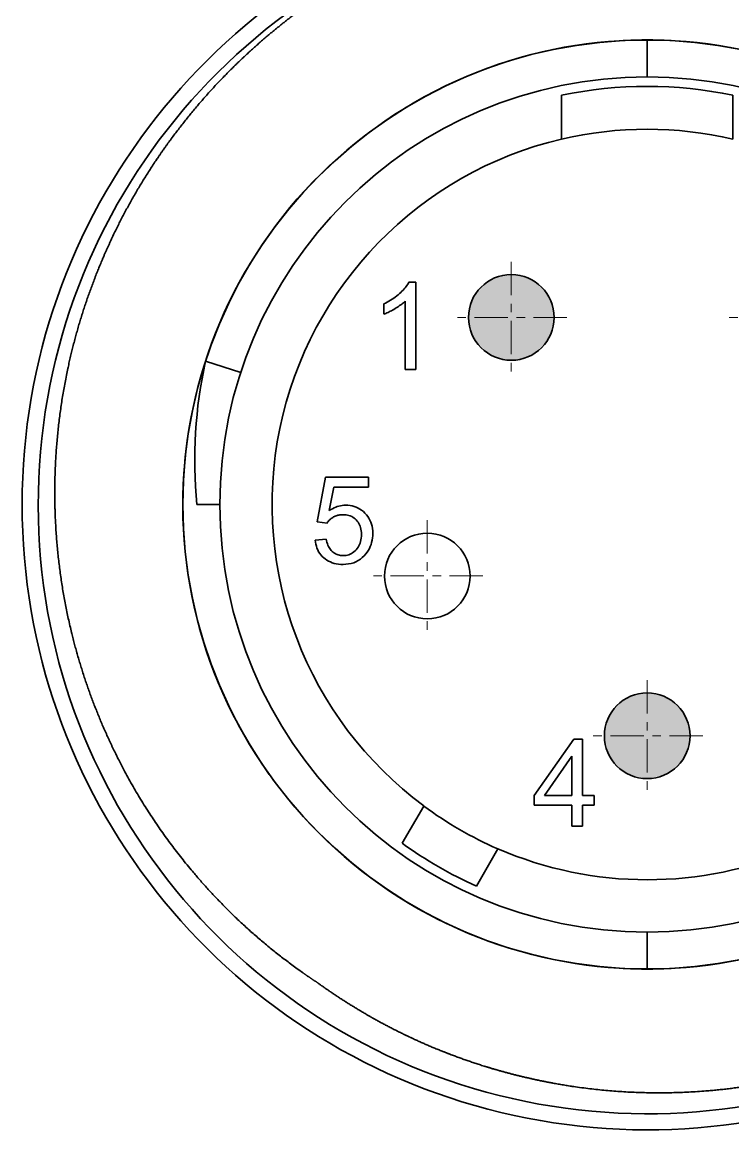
# Model space of a CAD drawing. Extents: x 23 to 417, y 3 to 294.
# Drawn here: x 113.61 to 121.91, y 72.87 to 85.8 of the extents above; entities that cross this region are included whole.
import ezdxf

# ---------------------------------------------------------------- set-up
doc = ezdxf.new("R2010")
doc.units = 0
doc.linetypes.add('DASHDOT', pattern=[18.5, 12, -3, 0.5, -3])
doc.layers.get('0').update_dxf_attribs({"lineweight": 13})

# ---------------------------------------------------------------- blocks, each defined once
blk = doc.blocks.new('BLOCK2311')
at = {"color": 7, "linetype": 'DASHDOT', "lineweight": 13, "ltscale": 0.0325}
for p, q in [((140.912, 15.316), (140.912, 14.016)), ((141.562, 14.666), (140.262, 14.666))]:
    blk.add_line(p, q, dxfattribs=at)
blk = doc.blocks.new('BLOCK2312')
at = {"color": 7, "linetype": 'DASHDOT', "lineweight": 13, "ltscale": 0.0325}
for p, q in [((139.325, 10.432), (139.325, 9.132)), ((139.975, 9.782), (138.675, 9.782))]:
    blk.add_line(p, q, dxfattribs=at)
blk = doc.blocks.new('BLOCK2314')
at = {"color": 7, "linetype": 'DASHDOT', "lineweight": 13, "ltscale": 0.0325}
for p, q in [((137.738, 15.316), (137.738, 14.016)), ((138.388, 14.666), (137.088, 14.666))]:
    blk.add_line(p, q, dxfattribs=at)
blk = doc.blocks.new('BLOCK2315')
at = {"color": 7, "linetype": 'DASHDOT', "lineweight": 13, "ltscale": 0.0325}
for p, q in [((136.757, 12.298), (136.757, 10.998)), ((137.407, 11.648), (136.107, 11.648))]:
    blk.add_line(p, q, dxfattribs=at)
blk = doc.blocks.new('BLOCK2318')
at = {"color": 7, "lineweight": 5}
for points in [[(139.787, 9.591), (138.971, 10.135), (139.325, 10.282), (139.134, 10.244)], [(139.787, 9.591), (139.325, 10.282), (139.678, 10.135), (139.516, 10.244)], [(139.787, 9.591), (138.825, 9.782), (138.971, 10.135), (138.863, 9.973)], [(139.787, 9.591), (139.678, 10.135), (139.825, 9.782), (139.787, 9.973)], [(139.787, 9.591), (138.971, 9.428), (138.825, 9.782), (138.863, 9.591)], [(139.787, 9.591), (139.325, 9.282), (138.971, 9.428), (139.134, 9.32)], [(139.787, 9.591), (139.678, 9.428), (139.325, 9.282), (139.516, 9.32)]]:
    blk.add_solid(points, dxfattribs=at)
blk = doc.blocks.new('BLOCK2319')
at = {"color": 7, "lineweight": 5}
for points in [[(137.252, 14.55), (137.444, 15.071), (137.816, 15.16), (137.621, 15.152)], [(137.252, 14.55), (137.816, 15.16), (138.142, 14.96), (137.999, 15.093)], [(137.252, 14.55), (137.244, 14.744), (137.444, 15.071), (137.312, 14.927)], [(137.252, 14.55), (138.142, 14.96), (138.232, 14.588), (138.224, 14.783)], [(137.252, 14.55), (138.232, 14.588), (138.032, 14.262), (138.164, 14.405)], [(137.252, 14.55), (138.032, 14.262), (137.66, 14.172), (137.855, 14.18)], [(137.252, 14.55), (137.66, 14.172), (137.333, 14.372), (137.477, 14.24)]]:
    blk.add_solid(points, dxfattribs=at)

msp = doc.modelspace()

# ---------------------------------------------------------------- linework, layer by layer
at = {"color": 7, "lineweight": 35, "ltscale": 0.010794}
for p, q in [((120.908, 85.591), (120.908, 85.159)), ((115.751, 81.844), (116.162, 81.711)), ((120.908, 74.747), (120.908, 75.178))]:
    msp.add_line(p, q, dxfattribs=at)
at = {"color": 7, "lineweight": 35, "ltscale": 0.012803}
for p, q in [((119.908, 84.435), (119.908, 84.947)), ((121.908, 84.435), (121.908, 84.947))]:
    msp.add_line(p, q, dxfattribs=at)
at = {"color": 7, "lineweight": 35, "ltscale": 0.00037327}
msp.add_line((118.119, 82.753), (118.126, 82.766), dxfattribs=at)
at = {"color": 7, "lineweight": 35, "ltscale": 0.00201}
msp.add_line((118.126, 82.766), (118.206, 82.766), dxfattribs=at)
at = {"color": 7, "lineweight": 35, "ltscale": 0.025504}
msp.add_line((118.206, 82.766), (118.206, 81.746), dxfattribs=at)
at = {"color": 7, "lineweight": 35, "ltscale": 0.000526454}
msp.add_line((117.999, 82.617), (118.015, 82.631), dxfattribs=at)
at = {"color": 7, "lineweight": 35, "ltscale": 0.000516238}
msp.add_line((118.015, 82.631), (118.03, 82.645), dxfattribs=at)
at = {"color": 7, "lineweight": 35, "ltscale": 0.000497737}
msp.add_line((118.03, 82.645), (118.044, 82.658), dxfattribs=at)
at = {"color": 7, "lineweight": 35, "ltscale": 0.000480209}
msp.add_line((118.044, 82.658), (118.058, 82.672), dxfattribs=at)
at = {"color": 7, "lineweight": 35, "ltscale": 0.000463128}
msp.add_line((118.058, 82.672), (118.07, 82.686), dxfattribs=at)
at = {"color": 7, "lineweight": 35, "ltscale": 0.000446573}
msp.add_line((118.07, 82.686), (118.082, 82.7), dxfattribs=at)
at = {"color": 7, "lineweight": 35, "ltscale": 0.000430608}
msp.add_line((118.082, 82.7), (118.092, 82.713), dxfattribs=at)
at = {"color": 7, "lineweight": 35, "ltscale": 0.000414783}
msp.add_line((118.092, 82.713), (118.102, 82.727), dxfattribs=at)
at = {"color": 7, "lineweight": 35, "ltscale": 0.000400413}
msp.add_line((118.102, 82.727), (118.111, 82.74), dxfattribs=at)
at = {"color": 7, "lineweight": 35, "ltscale": 0.000386326}
msp.add_line((118.111, 82.74), (118.119, 82.753), dxfattribs=at)
at = {"color": 7, "lineweight": 35, "ltscale": 0.000574449}
msp.add_line((117.832, 82.511), (117.853, 82.521), dxfattribs=at)
at = {"color": 7, "lineweight": 35, "ltscale": 0.003015}
msp.add_line((117.832, 82.391), (117.832, 82.511), dxfattribs=at)
at = {"color": 7, "lineweight": 35, "ltscale": 0.000567371}
msp.add_line((117.853, 82.521), (117.873, 82.532), dxfattribs=at)
at = {"color": 7, "lineweight": 35, "ltscale": 0.000560698}
msp.add_line((117.873, 82.532), (117.892, 82.543), dxfattribs=at)
at = {"color": 7, "lineweight": 35, "ltscale": 0.000554501}
msp.add_line((117.892, 82.543), (117.911, 82.554), dxfattribs=at)
at = {"color": 7, "lineweight": 35, "ltscale": 0.000548822}
msp.add_line((117.911, 82.554), (117.93, 82.566), dxfattribs=at)
at = {"color": 7, "lineweight": 35, "ltscale": 0.000543391}
msp.add_line((117.93, 82.566), (117.948, 82.578), dxfattribs=at)
at = {"color": 7, "lineweight": 35, "ltscale": 0.000538303}
msp.add_line((117.948, 82.578), (117.966, 82.591), dxfattribs=at)
at = {"color": 7, "lineweight": 35, "ltscale": 0.000533963}
msp.add_line((117.966, 82.591), (117.983, 82.603), dxfattribs=at)
at = {"color": 7, "lineweight": 35, "ltscale": 0.000530347}
msp.add_line((117.983, 82.603), (117.999, 82.617), dxfattribs=at)
at = {"color": 7, "lineweight": 35, "ltscale": 0.000371033}
msp.add_line((118.029, 82.498), (118.017, 82.49), dxfattribs=at)
at = {"color": 7, "lineweight": 35, "ltscale": 0.000359498}
msp.add_line((118.041, 82.507), (118.029, 82.498), dxfattribs=at)
at = {"color": 7, "lineweight": 35, "ltscale": 0.000348414}
msp.add_line((118.052, 82.515), (118.041, 82.507), dxfattribs=at)
at = {"color": 7, "lineweight": 35, "ltscale": 0.000337799}
msp.add_line((118.062, 82.524), (118.052, 82.515), dxfattribs=at)
at = {"color": 7, "lineweight": 35, "ltscale": 0.000326614}
msp.add_line((118.072, 82.533), (118.062, 82.524), dxfattribs=at)
at = {"color": 7, "lineweight": 35, "ltscale": 0.000316237}
msp.add_line((118.081, 82.541), (118.072, 82.533), dxfattribs=at)
at = {"color": 7, "lineweight": 35, "ltscale": 0.019873}
msp.add_line((118.081, 81.746), (118.081, 82.541), dxfattribs=at)
at = {"color": 7, "lineweight": 35, "ltscale": 0.000315779}
msp.add_line((117.844, 82.395), (117.832, 82.391), dxfattribs=at)
at = {"color": 7, "lineweight": 35, "ltscale": 0.00032609}
msp.add_line((117.856, 82.4), (117.844, 82.395), dxfattribs=at)
at = {"color": 7, "lineweight": 35, "ltscale": 0.000337971}
msp.add_line((117.868, 82.406), (117.856, 82.4), dxfattribs=at)
at = {"color": 7, "lineweight": 35, "ltscale": 0.00034861}
msp.add_line((117.881, 82.411), (117.868, 82.406), dxfattribs=at)
at = {"color": 7, "lineweight": 35, "ltscale": 0.000359883}
msp.add_line((117.894, 82.418), (117.881, 82.411), dxfattribs=at)
at = {"color": 7, "lineweight": 35, "ltscale": 0.000371617}
msp.add_line((117.907, 82.424), (117.894, 82.418), dxfattribs=at)
at = {"color": 7, "lineweight": 35, "ltscale": 0.000382919}
msp.add_line((117.921, 82.431), (117.907, 82.424), dxfattribs=at)
at = {"color": 7, "lineweight": 35, "ltscale": 0.00039455}
msp.add_line((117.935, 82.439), (117.921, 82.431), dxfattribs=at)
at = {"color": 7, "lineweight": 35, "ltscale": 0.000406558}
msp.add_line((117.949, 82.447), (117.935, 82.439), dxfattribs=at)
at = {"color": 7, "lineweight": 35, "ltscale": 0.000417798}
msp.add_line((117.963, 82.455), (117.949, 82.447), dxfattribs=at)
at = {"color": 7, "lineweight": 35, "ltscale": 0.000418235}
msp.add_line((117.978, 82.464), (117.963, 82.455), dxfattribs=at)
at = {"color": 7, "lineweight": 35, "ltscale": 0.000405852}
msp.add_line((117.991, 82.472), (117.978, 82.464), dxfattribs=at)
at = {"color": 7, "lineweight": 35, "ltscale": 0.0003942}
msp.add_line((118.005, 82.481), (117.991, 82.472), dxfattribs=at)
at = {"color": 7, "lineweight": 35, "ltscale": 0.000382588}
msp.add_line((118.017, 82.49), (118.005, 82.481), dxfattribs=at)
at = {"color": 7, "lineweight": 35, "ltscale": 0.003119}
for p, q in [((118.206, 81.746), (118.081, 81.746)), ((120.152, 76.415), (120.027, 76.415))]:
    msp.add_line(p, q, dxfattribs=at)
at = {"color": 7, "lineweight": 35, "ltscale": 0.013276}
msp.add_line((117.052, 79.967), (117.15, 80.489), dxfattribs=at)
at = {"color": 7, "lineweight": 35, "ltscale": 0.012631}
msp.add_line((117.15, 80.489), (117.655, 80.489), dxfattribs=at)
at = {"color": 7, "lineweight": 35, "ltscale": 0.00298}
msp.add_line((117.655, 80.489), (117.655, 80.37), dxfattribs=at)
at = {"color": 7, "lineweight": 35, "ltscale": 0.006963}
msp.add_line((117.25, 80.37), (117.195, 80.097), dxfattribs=at)
at = {"color": 7, "lineweight": 35, "ltscale": 0.010136}
msp.add_line((117.655, 80.37), (117.25, 80.37), dxfattribs=at)
at = {"color": 7, "lineweight": 35, "ltscale": 0.006675}
msp.add_line((115.65, 80.169), (115.917, 80.169), dxfattribs=at)
at = {"color": 7, "lineweight": 35, "ltscale": 0.000550599}
msp.add_line((117.195, 80.097), (117.213, 80.109), dxfattribs=at)
at = {"color": 7, "lineweight": 35, "ltscale": 0.00053757}
msp.add_line((117.213, 80.109), (117.232, 80.12), dxfattribs=at)
at = {"color": 7, "lineweight": 35, "ltscale": 0.000526063}
msp.add_line((117.232, 80.12), (117.251, 80.129), dxfattribs=at)
at = {"color": 7, "lineweight": 35, "ltscale": 0.000516667}
msp.add_line((117.251, 80.129), (117.27, 80.138), dxfattribs=at)
at = {"color": 7, "lineweight": 35, "ltscale": 0.000508592}
msp.add_line((117.27, 80.138), (117.289, 80.145), dxfattribs=at)
at = {"color": 7, "lineweight": 35, "ltscale": 0.000279296}
msp.add_line((117.296, 80.044), (117.286, 80.041), dxfattribs=at)
at = {"color": 7, "lineweight": 35, "ltscale": 0.000503019}
msp.add_line((117.289, 80.145), (117.308, 80.15), dxfattribs=at)
at = {"color": 7, "lineweight": 35, "ltscale": 0.000281602}
msp.add_line((117.307, 80.046), (117.296, 80.044), dxfattribs=at)
at = {"color": 7, "lineweight": 35, "ltscale": 0.000285016}
msp.add_line((117.319, 80.048), (117.307, 80.046), dxfattribs=at)
at = {"color": 7, "lineweight": 35, "ltscale": 0.000499421}
msp.add_line((117.308, 80.15), (117.328, 80.155), dxfattribs=at)
at = {"color": 7, "lineweight": 35, "ltscale": 0.000288858}
msp.add_line((117.33, 80.049), (117.319, 80.048), dxfattribs=at)
at = {"color": 7, "lineweight": 35, "ltscale": 0.000497505}
msp.add_line((117.328, 80.155), (117.347, 80.158), dxfattribs=at)
at = {"color": 7, "lineweight": 35, "ltscale": 0.000293354}
msp.add_line((117.342, 80.05), (117.33, 80.049), dxfattribs=at)
at = {"color": 7, "lineweight": 35, "ltscale": 0.000298497}
msp.add_line((117.354, 80.05), (117.342, 80.05), dxfattribs=at)
at = {"color": 7, "lineweight": 35, "ltscale": 0.000497994}
msp.add_line((117.347, 80.158), (117.367, 80.16), dxfattribs=at)
at = {"color": 7, "lineweight": 35, "ltscale": 0.000476185}
msp.add_line((117.373, 80.05), (117.354, 80.05), dxfattribs=at)
at = {"color": 7, "lineweight": 35, "ltscale": 0.000500607}
msp.add_line((117.367, 80.16), (117.387, 80.161), dxfattribs=at)
at = {"color": 7, "lineweight": 35, "ltscale": 0.000459686}
msp.add_line((117.391, 80.048), (117.373, 80.05), dxfattribs=at)
at = {"color": 7, "lineweight": 35, "ltscale": 0.000655414}
msp.add_line((117.387, 80.161), (117.413, 80.16), dxfattribs=at)
at = {"color": 7, "lineweight": 35, "ltscale": 0.00044546}
msp.add_line((117.409, 80.045), (117.391, 80.048), dxfattribs=at)
at = {"color": 7, "lineweight": 35, "ltscale": 0.000433737}
msp.add_line((117.425, 80.041), (117.409, 80.045), dxfattribs=at)
at = {"color": 7, "lineweight": 35, "ltscale": 0.000637846}
msp.add_line((117.413, 80.16), (117.439, 80.157), dxfattribs=at)
at = {"color": 7, "lineweight": 35, "ltscale": 0.000624242}
msp.add_line((117.439, 80.157), (117.463, 80.152), dxfattribs=at)
at = {"color": 7, "lineweight": 35, "ltscale": 0.000613752}
msp.add_line((117.463, 80.152), (117.487, 80.146), dxfattribs=at)
at = {"color": 7, "lineweight": 35, "ltscale": 0.000608483}
msp.add_line((117.487, 80.146), (117.51, 80.138), dxfattribs=at)
at = {"color": 7, "lineweight": 35, "ltscale": 0.000606275}
msp.add_line((117.51, 80.138), (117.532, 80.127), dxfattribs=at)
at = {"color": 7, "lineweight": 35, "ltscale": 0.000608989}
msp.add_line((117.532, 80.127), (117.553, 80.115), dxfattribs=at)
at = {"color": 7, "lineweight": 35, "ltscale": 0.000615846}
msp.add_line((117.553, 80.115), (117.573, 80.102), dxfattribs=at)
at = {"color": 7, "lineweight": 35, "ltscale": 0.000626099}
msp.add_line((117.573, 80.102), (117.593, 80.086), dxfattribs=at)
at = {"color": 7, "lineweight": 35, "ltscale": 0.000640577}
msp.add_line((117.593, 80.086), (117.612, 80.068), dxfattribs=at)
at = {"color": 7, "lineweight": 35, "ltscale": 0.000642983}
msp.add_line((117.612, 80.068), (117.629, 80.05), dxfattribs=at)
at = {"color": 7, "lineweight": 35, "ltscale": 0.000633909}
msp.add_line((117.629, 80.05), (117.644, 80.029), dxfattribs=at)
at = {"color": 7, "lineweight": 35, "ltscale": 0.002953}
msp.add_line((117.169, 79.952), (117.052, 79.967), dxfattribs=at)
at = {"color": 7, "lineweight": 35, "ltscale": 0.00025809}
msp.add_line((117.174, 79.961), (117.169, 79.952), dxfattribs=at)
at = {"color": 7, "lineweight": 35, "ltscale": 0.00025749}
msp.add_line((117.181, 79.969), (117.174, 79.961), dxfattribs=at)
at = {"color": 7, "lineweight": 35, "ltscale": 0.000257612}
msp.add_line((117.187, 79.977), (117.181, 79.969), dxfattribs=at)
at = {"color": 7, "lineweight": 35, "ltscale": 0.000257817}
msp.add_line((117.194, 79.984), (117.187, 79.977), dxfattribs=at)
at = {"color": 7, "lineweight": 35, "ltscale": 0.000259831}
msp.add_line((117.202, 79.992), (117.194, 79.984), dxfattribs=at)
at = {"color": 7, "lineweight": 35, "ltscale": 0.000261613}
msp.add_line((117.209, 79.999), (117.202, 79.992), dxfattribs=at)
at = {"color": 7, "lineweight": 35, "ltscale": 0.000264166}
msp.add_line((117.218, 80.005), (117.209, 79.999), dxfattribs=at)
at = {"color": 7, "lineweight": 35, "ltscale": 0.000267773}
msp.add_line((117.226, 80.011), (117.218, 80.005), dxfattribs=at)
at = {"color": 7, "lineweight": 35, "ltscale": 0.000271409}
msp.add_line((117.235, 80.017), (117.226, 80.011), dxfattribs=at)
at = {"color": 7, "lineweight": 35, "ltscale": 0.00027633}
msp.add_line((117.245, 80.023), (117.235, 80.017), dxfattribs=at)
at = {"color": 7, "lineweight": 35, "ltscale": 0.000277568}
msp.add_line((117.255, 80.028), (117.245, 80.023), dxfattribs=at)
at = {"color": 7, "lineweight": 35, "ltscale": 0.000277113}
msp.add_line((117.265, 80.033), (117.255, 80.028), dxfattribs=at)
at = {"color": 7, "lineweight": 35, "ltscale": 0.000277071}
msp.add_line((117.275, 80.037), (117.265, 80.033), dxfattribs=at)
at = {"color": 7, "lineweight": 35, "ltscale": 0.000277853}
msp.add_line((117.286, 80.041), (117.275, 80.037), dxfattribs=at)
at = {"color": 7, "lineweight": 35, "ltscale": 0.000425184}
msp.add_line((117.441, 80.035), (117.425, 80.041), dxfattribs=at)
at = {"color": 7, "lineweight": 35, "ltscale": 0.000419216}
msp.add_line((117.457, 80.028), (117.441, 80.035), dxfattribs=at)
at = {"color": 7, "lineweight": 35, "ltscale": 0.000415783}
msp.add_line((117.471, 80.02), (117.457, 80.028), dxfattribs=at)
at = {"color": 7, "lineweight": 35, "ltscale": 0.000416313}
msp.add_line((117.485, 80.011), (117.471, 80.02), dxfattribs=at)
at = {"color": 7, "lineweight": 35, "ltscale": 0.000419411}
msp.add_line((117.498, 80), (117.485, 80.011), dxfattribs=at)
at = {"color": 7, "lineweight": 35, "ltscale": 0.000426053}
msp.add_line((117.511, 79.989), (117.498, 80), dxfattribs=at)
at = {"color": 7, "lineweight": 35, "ltscale": 0.000427973}
msp.add_line((117.522, 79.976), (117.511, 79.989), dxfattribs=at)
at = {"color": 7, "lineweight": 35, "ltscale": 0.000426798}
msp.add_line((117.532, 79.962), (117.522, 79.976), dxfattribs=at)
at = {"color": 7, "lineweight": 35, "ltscale": 0.000428428}
msp.add_line((117.541, 79.948), (117.532, 79.962), dxfattribs=at)
at = {"color": 7, "lineweight": 35, "ltscale": 0.000433481}
msp.add_line((117.549, 79.932), (117.541, 79.948), dxfattribs=at)
at = {"color": 7, "lineweight": 35, "ltscale": 0.000441551}
msp.add_line((117.556, 79.916), (117.549, 79.932), dxfattribs=at)
at = {"color": 7, "lineweight": 35, "ltscale": 0.000453053}
msp.add_line((117.561, 79.899), (117.556, 79.916), dxfattribs=at)
at = {"color": 7, "lineweight": 35, "ltscale": 0.000628779}
msp.add_line((117.644, 80.029), (117.658, 80.008), dxfattribs=at)
at = {"color": 7, "lineweight": 35, "ltscale": 0.000627547}
msp.add_line((117.658, 80.008), (117.67, 79.986), dxfattribs=at)
at = {"color": 7, "lineweight": 35, "ltscale": 0.000631667}
msp.add_line((117.67, 79.986), (117.68, 79.963), dxfattribs=at)
at = {"color": 7, "lineweight": 35, "ltscale": 0.00063979}
msp.add_line((117.68, 79.963), (117.688, 79.939), dxfattribs=at)
at = {"color": 7, "lineweight": 35, "ltscale": 0.000652082}
msp.add_line((117.688, 79.939), (117.695, 79.914), dxfattribs=at)
at = {"color": 7, "lineweight": 35, "ltscale": 0.000668325}
msp.add_line((117.695, 79.914), (117.699, 79.887), dxfattribs=at)
at = {"color": 7, "lineweight": 35, "ltscale": 0.000466609}
msp.add_line((117.565, 79.88), (117.561, 79.899), dxfattribs=at)
at = {"color": 7, "lineweight": 35, "ltscale": 0.000483318}
msp.add_line((117.568, 79.861), (117.565, 79.88), dxfattribs=at)
at = {"color": 7, "lineweight": 35, "ltscale": 0.000501991}
msp.add_line((117.57, 79.841), (117.568, 79.861), dxfattribs=at)
at = {"color": 7, "lineweight": 35, "ltscale": 0.000530312}
msp.add_line((117.568, 79.777), (117.57, 79.798), dxfattribs=at)
at = {"color": 7, "lineweight": 35, "ltscale": 0.000522265}
msp.add_line((117.571, 79.82), (117.57, 79.841), dxfattribs=at)
at = {"color": 7, "lineweight": 35, "ltscale": 0.000550596}
msp.add_line((117.57, 79.798), (117.571, 79.82), dxfattribs=at)
at = {"color": 7, "lineweight": 35, "ltscale": 0.000687883}
msp.add_line((117.699, 79.887), (117.702, 79.86), dxfattribs=at)
at = {"color": 7, "lineweight": 35, "ltscale": 0.000664315}
msp.add_line((117.702, 79.804), (117.7, 79.778), dxfattribs=at)
at = {"color": 7, "lineweight": 35, "ltscale": 0.000711567}
msp.add_line((117.702, 79.86), (117.703, 79.831), dxfattribs=at)
at = {"color": 7, "lineweight": 35, "ltscale": 0.000680486}
msp.add_line((117.703, 79.831), (117.702, 79.804), dxfattribs=at)
at = {"color": 7, "lineweight": 35, "ltscale": 0.003286}
msp.add_line((117.029, 79.753), (117.16, 79.764), dxfattribs=at)
at = {"color": 7, "lineweight": 35, "ltscale": 0.000633444}
msp.add_line((117.033, 79.728), (117.029, 79.753), dxfattribs=at)
at = {"color": 7, "lineweight": 35, "ltscale": 0.000614696}
msp.add_line((117.037, 79.704), (117.033, 79.728), dxfattribs=at)
at = {"color": 7, "lineweight": 35, "ltscale": 0.000598616}
msp.add_line((117.044, 79.681), (117.037, 79.704), dxfattribs=at)
at = {"color": 7, "lineweight": 35, "ltscale": 0.000585791}
msp.add_line((117.051, 79.659), (117.044, 79.681), dxfattribs=at)
at = {"color": 7, "lineweight": 35, "ltscale": 0.000575655}
msp.add_line((117.061, 79.638), (117.051, 79.659), dxfattribs=at)
at = {"color": 7, "lineweight": 35, "ltscale": 0.000473828}
msp.add_line((117.16, 79.764), (117.164, 79.746), dxfattribs=at)
at = {"color": 7, "lineweight": 35, "ltscale": 0.000454181}
msp.add_line((117.164, 79.746), (117.168, 79.728), dxfattribs=at)
at = {"color": 7, "lineweight": 35, "ltscale": 0.000435604}
msp.add_line((117.168, 79.728), (117.173, 79.711), dxfattribs=at)
at = {"color": 7, "lineweight": 35, "ltscale": 0.000419478}
msp.add_line((117.173, 79.711), (117.178, 79.695), dxfattribs=at)
at = {"color": 7, "lineweight": 35, "ltscale": 0.000404031}
msp.add_line((117.178, 79.695), (117.185, 79.68), dxfattribs=at)
at = {"color": 7, "lineweight": 35, "ltscale": 0.000390872}
msp.add_line((117.185, 79.68), (117.192, 79.667), dxfattribs=at)
at = {"color": 7, "lineweight": 35, "ltscale": 0.000379537}
msp.add_line((117.192, 79.667), (117.2, 79.654), dxfattribs=at)
at = {"color": 7, "lineweight": 35, "ltscale": 0.00037028}
msp.add_line((117.2, 79.654), (117.208, 79.642), dxfattribs=at)
at = {"color": 7, "lineweight": 35, "ltscale": 0.000458984}
msp.add_line((117.508, 79.64), (117.52, 79.654), dxfattribs=at)
at = {"color": 7, "lineweight": 35, "ltscale": 0.000457485}
msp.add_line((117.52, 79.654), (117.531, 79.669), dxfattribs=at)
at = {"color": 7, "lineweight": 35, "ltscale": 0.000459239}
msp.add_line((117.531, 79.669), (117.54, 79.685), dxfattribs=at)
at = {"color": 7, "lineweight": 35, "ltscale": 0.000463667}
msp.add_line((117.54, 79.685), (117.548, 79.702), dxfattribs=at)
at = {"color": 7, "lineweight": 35, "ltscale": 0.00047187}
msp.add_line((117.548, 79.702), (117.555, 79.719), dxfattribs=at)
at = {"color": 7, "lineweight": 35, "ltscale": 0.000482448}
msp.add_line((117.555, 79.719), (117.561, 79.738), dxfattribs=at)
at = {"color": 7, "lineweight": 35, "ltscale": 0.000495887}
msp.add_line((117.561, 79.738), (117.565, 79.757), dxfattribs=at)
at = {"color": 7, "lineweight": 35, "ltscale": 0.000511729}
msp.add_line((117.565, 79.757), (117.568, 79.777), dxfattribs=at)
at = {"color": 7, "lineweight": 35, "ltscale": 0.000626527}
msp.add_line((117.664, 79.657), (117.652, 79.635), dxfattribs=at)
at = {"color": 7, "lineweight": 35, "ltscale": 0.000625353}
msp.add_line((117.674, 79.679), (117.664, 79.657), dxfattribs=at)
at = {"color": 7, "lineweight": 35, "ltscale": 0.000626772}
msp.add_line((117.683, 79.703), (117.674, 79.679), dxfattribs=at)
at = {"color": 7, "lineweight": 35, "ltscale": 0.000631754}
msp.add_line((117.69, 79.727), (117.683, 79.703), dxfattribs=at)
at = {"color": 7, "lineweight": 35, "ltscale": 0.000639641}
msp.add_line((117.696, 79.752), (117.69, 79.727), dxfattribs=at)
at = {"color": 7, "lineweight": 35, "ltscale": 0.000650848}
msp.add_line((117.7, 79.778), (117.696, 79.752), dxfattribs=at)
at = {"color": 7, "lineweight": 35, "ltscale": 0.000569619}
msp.add_line((117.071, 79.617), (117.061, 79.638), dxfattribs=at)
at = {"color": 7, "lineweight": 35, "ltscale": 0.000566766}
msp.add_line((117.084, 79.598), (117.071, 79.617), dxfattribs=at)
at = {"color": 7, "lineweight": 35, "ltscale": 0.000567656}
msp.add_line((117.097, 79.58), (117.084, 79.598), dxfattribs=at)
at = {"color": 7, "lineweight": 35, "ltscale": 0.000572282}
msp.add_line((117.113, 79.563), (117.097, 79.58), dxfattribs=at)
at = {"color": 7, "lineweight": 35, "ltscale": 0.000580352}
msp.add_line((117.13, 79.547), (117.113, 79.563), dxfattribs=at)
at = {"color": 7, "lineweight": 35, "ltscale": 0.000582258}
msp.add_line((117.148, 79.533), (117.13, 79.547), dxfattribs=at)
at = {"color": 7, "lineweight": 35, "ltscale": 0.000579681}
msp.add_line((117.167, 79.519), (117.148, 79.533), dxfattribs=at)
at = {"color": 7, "lineweight": 35, "ltscale": 0.000363418}
msp.add_line((117.208, 79.642), (117.218, 79.631), dxfattribs=at)
at = {"color": 7, "lineweight": 35, "ltscale": 0.000359558}
msp.add_line((117.218, 79.631), (117.228, 79.62), dxfattribs=at)
at = {"color": 7, "lineweight": 35, "ltscale": 0.000354481}
msp.add_line((117.228, 79.62), (117.239, 79.611), dxfattribs=at)
at = {"color": 7, "lineweight": 35, "ltscale": 0.000347916}
msp.add_line((117.239, 79.611), (117.25, 79.603), dxfattribs=at)
at = {"color": 7, "lineweight": 35, "ltscale": 0.00034354}
msp.add_line((117.25, 79.603), (117.262, 79.596), dxfattribs=at)
at = {"color": 7, "lineweight": 35, "ltscale": 0.000341497}
msp.add_line((117.262, 79.596), (117.274, 79.59), dxfattribs=at)
at = {"color": 7, "lineweight": 35, "ltscale": 0.000340751}
msp.add_line((117.274, 79.59), (117.286, 79.584), dxfattribs=at)
at = {"color": 7, "lineweight": 35, "ltscale": 0.000342677}
msp.add_line((117.286, 79.584), (117.299, 79.58), dxfattribs=at)
at = {"color": 7, "lineweight": 35, "ltscale": 0.000346505}
msp.add_line((117.299, 79.58), (117.313, 79.577), dxfattribs=at)
at = {"color": 7, "lineweight": 35, "ltscale": 0.000352426}
msp.add_line((117.313, 79.577), (117.327, 79.574), dxfattribs=at)
at = {"color": 7, "lineweight": 35, "ltscale": 0.000359545}
msp.add_line((117.327, 79.574), (117.341, 79.573), dxfattribs=at)
at = {"color": 7, "lineweight": 35, "ltscale": 0.000368775}
msp.add_line((117.341, 79.573), (117.356, 79.572), dxfattribs=at)
at = {"color": 7, "lineweight": 35, "ltscale": 0.000444076}
msp.add_line((117.356, 79.572), (117.374, 79.573), dxfattribs=at)
at = {"color": 7, "lineweight": 35, "ltscale": 0.000432474}
msp.add_line((117.374, 79.573), (117.391, 79.575), dxfattribs=at)
at = {"color": 7, "lineweight": 35, "ltscale": 0.000424424}
msp.add_line((117.391, 79.575), (117.407, 79.578), dxfattribs=at)
at = {"color": 7, "lineweight": 35, "ltscale": 0.000419534}
msp.add_line((117.407, 79.578), (117.423, 79.583), dxfattribs=at)
at = {"color": 7, "lineweight": 35, "ltscale": 0.000416931}
msp.add_line((117.423, 79.583), (117.439, 79.589), dxfattribs=at)
at = {"color": 7, "lineweight": 35, "ltscale": 0.000418076}
msp.add_line((117.439, 79.589), (117.454, 79.597), dxfattribs=at)
at = {"color": 7, "lineweight": 35, "ltscale": 0.000422537}
msp.add_line((117.454, 79.597), (117.468, 79.606), dxfattribs=at)
at = {"color": 7, "lineweight": 35, "ltscale": 0.000430007}
msp.add_line((117.468, 79.606), (117.482, 79.616), dxfattribs=at)
at = {"color": 7, "lineweight": 35, "ltscale": 0.000440692}
msp.add_line((117.482, 79.616), (117.496, 79.627), dxfattribs=at)
at = {"color": 7, "lineweight": 35, "ltscale": 0.000453585}
msp.add_line((117.496, 79.627), (117.508, 79.64), dxfattribs=at)
at = {"color": 7, "lineweight": 35, "ltscale": 0.000732828}
msp.add_line((117.558, 79.53), (117.533, 79.514), dxfattribs=at)
at = {"color": 7, "lineweight": 35, "ltscale": 0.00074033}
msp.add_line((117.581, 79.549), (117.558, 79.53), dxfattribs=at)
at = {"color": 7, "lineweight": 35, "ltscale": 0.000754303}
msp.add_line((117.602, 79.57), (117.581, 79.549), dxfattribs=at)
at = {"color": 7, "lineweight": 35, "ltscale": 0.000774344}
msp.add_line((117.623, 79.593), (117.602, 79.57), dxfattribs=at)
at = {"color": 7, "lineweight": 35, "ltscale": 0.000638572}
msp.add_line((117.638, 79.613), (117.623, 79.593), dxfattribs=at)
at = {"color": 7, "lineweight": 35, "ltscale": 0.000630956}
msp.add_line((117.652, 79.635), (117.638, 79.613), dxfattribs=at)
at = {"color": 7, "lineweight": 35, "ltscale": 0.000580192}
msp.add_line((117.187, 79.508), (117.167, 79.519), dxfattribs=at)
at = {"color": 7, "lineweight": 35, "ltscale": 0.000584726}
msp.add_line((117.208, 79.498), (117.187, 79.508), dxfattribs=at)
at = {"color": 7, "lineweight": 35, "ltscale": 0.000592876}
msp.add_line((117.23, 79.489), (117.208, 79.498), dxfattribs=at)
at = {"color": 7, "lineweight": 35, "ltscale": 0.0006041}
msp.add_line((117.253, 79.482), (117.23, 79.489), dxfattribs=at)
at = {"color": 7, "lineweight": 35, "ltscale": 0.000619258}
msp.add_line((117.277, 79.477), (117.253, 79.482), dxfattribs=at)
at = {"color": 7, "lineweight": 35, "ltscale": 0.000636824}
msp.add_line((117.302, 79.473), (117.277, 79.477), dxfattribs=at)
at = {"color": 7, "lineweight": 35, "ltscale": 0.000657245}
msp.add_line((117.329, 79.47), (117.302, 79.473), dxfattribs=at)
at = {"color": 7, "lineweight": 35, "ltscale": 0.000680463}
msp.add_line((117.356, 79.47), (117.329, 79.47), dxfattribs=at)
at = {"color": 7, "lineweight": 35, "ltscale": 0.000828417}
msp.add_line((117.389, 79.471), (117.356, 79.47), dxfattribs=at)
at = {"color": 7, "lineweight": 35, "ltscale": 0.00079722}
msp.add_line((117.421, 79.475), (117.389, 79.471), dxfattribs=at)
at = {"color": 7, "lineweight": 35, "ltscale": 0.000772105}
msp.add_line((117.451, 79.481), (117.421, 79.475), dxfattribs=at)
at = {"color": 7, "lineweight": 35, "ltscale": 0.000752142}
msp.add_line((117.48, 79.489), (117.451, 79.481), dxfattribs=at)
at = {"color": 7, "lineweight": 35, "ltscale": 0.000738953}
msp.add_line((117.507, 79.501), (117.48, 79.489), dxfattribs=at)
at = {"color": 7, "lineweight": 35, "ltscale": 0.00073241}
msp.add_line((117.533, 79.514), (117.507, 79.501), dxfattribs=at)
at = {"color": 7, "lineweight": 35, "ltscale": 0.020132}
msp.add_line((119.587, 76.773), (120.05, 77.431), dxfattribs=at)
at = {"color": 7, "lineweight": 35, "ltscale": 0.002547}
msp.add_line((120.05, 77.431), (120.152, 77.431), dxfattribs=at)
at = {"color": 7, "lineweight": 35, "ltscale": 0.01646}
msp.add_line((120.152, 77.431), (120.152, 76.773), dxfattribs=at)
at = {"color": 7, "lineweight": 35, "ltscale": 0.013943}
msp.add_line((120.027, 77.231), (119.709, 76.773), dxfattribs=at)
at = {"color": 7, "lineweight": 35, "ltscale": 0.011453}
msp.add_line((120.027, 76.773), (120.027, 77.231), dxfattribs=at)
at = {"color": 7, "lineweight": 35, "ltscale": 0.002859}
for p, q in [((119.587, 76.658), (119.587, 76.773)), ((120.289, 76.773), (120.289, 76.658))]:
    msp.add_line(p, q, dxfattribs=at)
at = {"color": 7, "lineweight": 35, "ltscale": 0.007953}
msp.add_line((119.709, 76.773), (120.027, 76.773), dxfattribs=at)
at = {"color": 7, "lineweight": 35, "ltscale": 0.00343}
for p, q in [((120.152, 76.773), (120.289, 76.773)), ((120.289, 76.658), (120.152, 76.658))]:
    msp.add_line(p, q, dxfattribs=at)
at = {"color": 7, "lineweight": 35, "ltscale": 0.012574}
for p, q in [((118.299, 76.649), (118.047, 76.214)), ((119.165, 76.149), (118.913, 75.714))]:
    msp.add_line(p, q, dxfattribs=at)
at = {"color": 7, "lineweight": 35, "ltscale": 0.011019}
msp.add_line((120.027, 76.658), (119.587, 76.658), dxfattribs=at)
at = {"color": 7, "lineweight": 35, "ltscale": 0.006081}
for p, q in [((120.027, 76.415), (120.027, 76.658)), ((120.152, 76.658), (120.152, 76.415))]:
    msp.add_line(p, q, dxfattribs=at)
at = {"color": 7, "lineweight": 35}
for centre, radius in [((120.908, 80.169), 5.422), ((120.908, 80.169), 5.422), ((120.908, 80.169), 4.991), ((119.321, 82.353), 0.5), ((118.34, 79.334), 0.5), ((120.908, 77.469), 0.5)]:
    msp.add_circle(centre, radius, dxfattribs=at)
for centre, radius, start, end in [((120.908, 80.169), 7.3, 27.0751, 332.9249), ((120.908, 80.169), 7.112, 100.4407, 335.6042), ((120.908, 80.169), 7.112, 24.3958, 100.4406), ((120.908, 80.169), 5.423, 36.2549, 215.5165), ((120.908, 80.169), 4.881, 78.179, 101.821), ((120.908, 80.169), 4.381, 76.807, 103.193), ((120.908, 80.169), 4.381, 103.193, 233.4474), ((120.908, 80.169), 5.423, 216.2731, 395.5317), ((120.944, 80.691), 5.32, 167.4799, 185.6366), ((120.908, 80.169), 4.382, 233.4474, 246.5526), ((120.908, 80.169), 4.881, 234.121, 245.879), ((120.908, 80.169), 4.381, 246.5526, 293.4474)]:
    msp.add_arc(centre, radius, start, end, dxfattribs=at)
for points, knots in [([(119.62, 87.163), (119.492, 87.137), (119.365, 87.108), (119.239, 87.076), (118.99, 87.007), (118.745, 86.927), (118.624, 86.884), (118.278, 86.754), (117.935, 86.598), (117.713, 86.485), (117.387, 86.301), (117.065, 86.089), (116.963, 86.019), (116.763, 85.875), (116.566, 85.718), (116.469, 85.637), (116.185, 85.39), (115.911, 85.119), (115.741, 84.933), (115.409, 84.536), (115.112, 84.109), (114.976, 83.891), (114.722, 83.44), (114.512, 82.968), (114.417, 82.726), (114.25, 82.236), (114.13, 81.735), (114.082, 81.482), (113.991, 80.844), (113.974, 80.196), (113.991, 79.813), (114.064, 79.171), (114.21, 78.546), (114.281, 78.299), (114.444, 77.813), (114.652, 77.343), (114.767, 77.111), (115.143, 76.439), (115.609, 75.828), (115.957, 75.45), (116.393, 75.057), (116.87, 74.714), (116.933, 74.669), (116.997, 74.626), (117.061, 74.584)], [0, 0, 0, 0, 0, 0, 1.080971, 1.080971, 1.080971, 2.137298, 2.137298, 2.137298, 4.133591, 4.133591, 4.133591, 5.056653, 5.056653, 5.056653, 5.95524, 5.95524, 5.95524, 7.723277, 7.723277, 7.723277, 9.478906, 9.478906, 9.478906, 11.242148, 11.242148, 11.242148, 13.002005, 13.002005, 13.002005, 15.646111, 15.646111, 15.646111, 17.405536, 17.405536, 17.405536, 19.168303, 19.168303, 19.168303, 22.691031, 22.691031, 22.691031, 23.222583, 23.222583, 23.222583, 23.222583, 23.222583, 23.222583]), ([(117.061, 74.584), (117.164, 74.51), (117.268, 74.438), (117.374, 74.37), (117.585, 74.239), (117.803, 74.117), (117.911, 74.06), (118.124, 73.954), (118.347, 73.854), (118.457, 73.808), (118.676, 73.722), (118.905, 73.643), (119.019, 73.606), (119.248, 73.539), (119.486, 73.48), (119.606, 73.453), (119.965, 73.38), (120.337, 73.331), (120.589, 73.309), (121.337, 73.28), (122.104, 73.354), (122.608, 73.451), (123.47, 73.701), (124.288, 74.092), (124.623, 74.281), (125.488, 74.854), (126.238, 75.58), (126.65, 76.088), (127.025, 76.673), (127.324, 77.3), (127.345, 77.344), (127.365, 77.389), (127.385, 77.434)], [0, 0, 0, 0, 0, 0, 1.153996, 1.153996, 1.153996, 2.247373, 2.247373, 2.247373, 3.250389, 3.250389, 3.250389, 4.184358, 4.184358, 4.184358, 5.09247, 5.09247, 5.09247, 6.856289, 6.856289, 6.856289, 10.305067, 10.305067, 10.305067, 12.85039, 12.85039, 12.85039, 17.097864, 17.097864, 17.097864, 17.422788, 17.422788, 17.422788, 17.422788, 17.422788, 17.422788])]:
    msp.add_open_spline(points, degree=5, knots=knots, dxfattribs=at)

# ---------------------------------------------------------------- block references
at = {"lineweight": 0}
for name in ['BLOCK2314', 'BLOCK2311', 'BLOCK2319', 'BLOCK2315', 'BLOCK2312', 'BLOCK2318']:
    msp.add_blockref(name, (-18.417, 67.687), dxfattribs=at)

doc.saveas('drawing.dxf')
